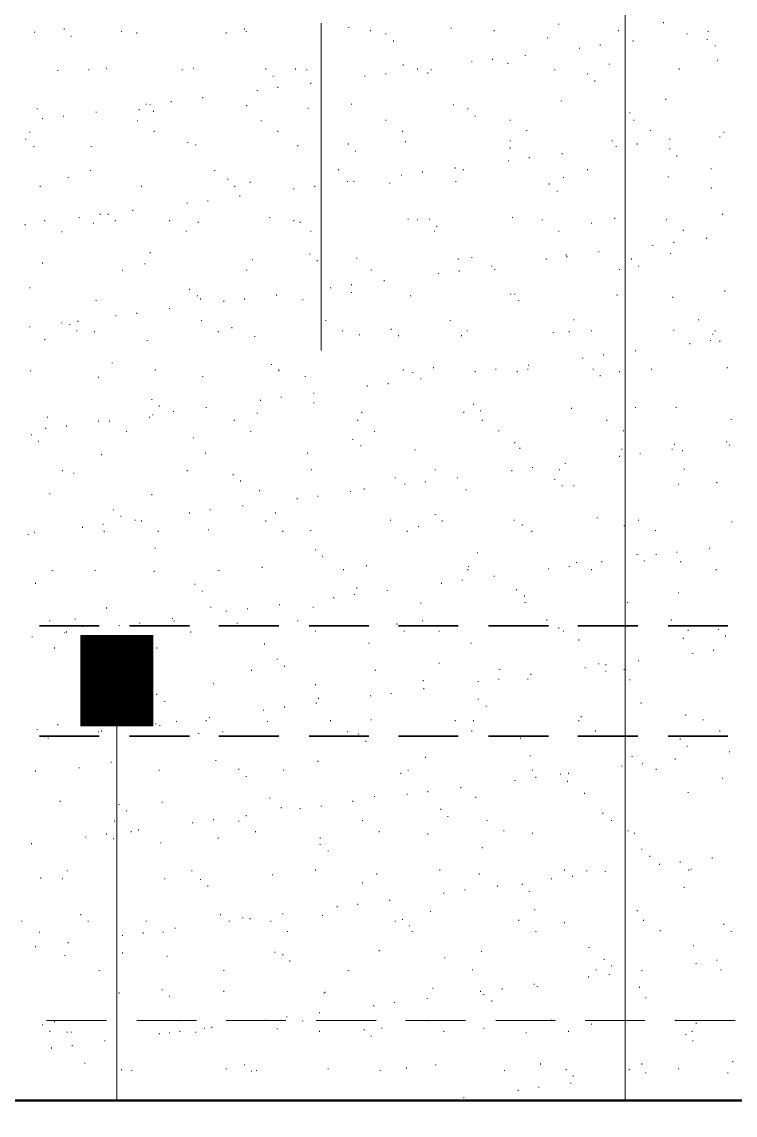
# Model space of a CAD drawing. Header units: inches. Extents: x 5 to 516, y -193 to 129.
# Drawn here: x 40.609 to 43.589, y -88.011 to -83.448 of the extents above; entities that cross this region are included whole.
import ezdxf

# ---------------------------------------------------------------- set-up
doc = ezdxf.new("R2010")
doc.units = ezdxf.units.IN
doc.header["$MEASUREMENT"] = 0
doc.layers.add('PDF4_Geometry', color=7, linetype='Continuous')

msp = doc.modelspace()

# ---------------------------------------------------------------- linework, layer by layer
at = {"layer": 'PDF4_Geometry', "lineweight": 15}
for points in [[(43.1287518, -87.9496505), (43.1287518, -79.9696499)], [(41.8587525, -84.8196487), (41.8587525, -83.452982)], [(42.8520913, -83.4596491), (42.8520913, -83.4563156)], [(43.288758, -83.4529825), (43.288758, -83.449649)], [(40.6620908, -83.4929823), (40.6620908, -83.4896491)], [(40.7854242, -83.4796491), (40.7854242, -83.4763157)], [(40.8154242, -83.5096489), (40.8154242, -83.5063158)], [(41.0254242, -83.4896491), (41.0254242, -83.4863157)], [(41.0887575, -83.4963158), (41.0887575, -83.4929823)], [(41.4620909, -83.4963158), (41.4620909, -83.4929823)], [(41.5387578, -83.4796491), (41.5387578, -83.4763157)], [(41.5454242, -83.4896491), (41.5454242, -83.4863157)], [(41.9754246, -83.4729823), (41.9754246, -83.4696491)], [(42.0654243, -83.4863157), (42.0654243, -83.4829823)], [(42.1287576, -83.4996489), (42.1287576, -83.4963158)], [(42.4020909, -83.4763157), (42.4020909, -83.4729823)], [(42.5820912, -83.4863157), (42.5820912, -83.4829823)], [(43.1020913, -83.4863157), (43.1020913, -83.4829823)], [(43.3887582, -83.4996489), (43.3887582, -83.4963158)], [(43.4754247, -83.4896491), (43.4754247, -83.4863157)], [(42.1620913, -83.529649), (42.1620913, -83.5263158)], [(42.8054248, -83.5163158), (42.8054248, -83.5129824)], [(43.0254243, -83.5463156), (43.0254243, -83.5429824)], [(43.1620914, -83.529649), (43.1620914, -83.5263158)], [(43.4720915, -83.5229824), (43.4720915, -83.519649)], [(43.5054243, -83.549649), (43.5054243, -83.5463156)], [(42.712091, -83.5896491), (42.712091, -83.5863157)], [(42.9387578, -83.559649), (42.9387578, -83.5563156)], [(40.9620909, -83.6429824), (40.9620909, -83.6396492)], [(41.3254239, -83.6429824), (41.3254239, -83.6396492)], [(41.6287576, -83.6463156), (41.6287576, -83.6429824)], [(41.752091, -83.6463156), (41.752091, -83.6429824)], [(42.2020914, -83.6296492), (42.2020914, -83.6263155)], [(42.2620906, -83.6463156), (42.2620906, -83.6429824)], [(42.4887574, -83.6163155), (42.4887574, -83.6129823)], [(42.575424, -83.6063157), (42.575424, -83.6029823)], [(42.6387581, -83.6229823), (42.6387581, -83.6196492)], [(43.0620912, -83.6263155), (43.0620912, -83.6229823)], [(43.3554245, -83.6463156), (43.3554245, -83.6429824)], [(43.5154248, -83.6096492), (43.5154248, -83.6063157)], [(40.7587577, -83.6529824), (40.7587577, -83.6496492)], [(40.8887576, -83.6496492), (40.8887576, -83.6463156)], [(41.2787574, -83.6496492), (41.2787574, -83.6463156)], [(41.6587572, -83.6763156), (41.6587572, -83.6729824)], [(41.7987575, -83.6496492), (41.7987575, -83.6463156)], [(42.0420911, -83.6763156), (42.0420911, -83.6729824)], [(42.1287576, -83.6663156), (42.1287576, -83.6629824)], [(42.3054247, -83.6629824), (42.3054247, -83.6596492)], [(42.3187576, -83.6496492), (42.3187576, -83.6463156)], [(42.8354244, -83.6496492), (42.8354244, -83.6463156)], [(42.9720915, -83.6663156), (42.9720915, -83.6629824)], [(41.5920907, -83.7363157), (41.5920907, -83.7329825)], [(41.6787572, -83.7229825), (41.6787572, -83.7196489)], [(41.8154243, -83.7063157), (41.8154243, -83.7029825)], [(43.0020911, -83.6963157), (43.0020911, -83.6929825)], [(41.2320909, -83.7829822), (41.2320909, -83.779649)], [(41.3654239, -83.7663158), (41.3654239, -83.7629826)], [(42.8620908, -83.779649), (42.8620908, -83.7763158)], [(43.2987576, -83.7729822), (43.2987576, -83.769649)], [(40.6720908, -83.8129823), (40.6720908, -83.8096491)], [(40.9187576, -83.8263159), (40.9187576, -83.8229823)], [(41.0987579, -83.8163159), (41.0987579, -83.8129823)], [(41.1287575, -83.7929822), (41.1287575, -83.789649)], [(41.1454244, -83.7963158), (41.1454244, -83.7929822)], [(41.1587572, -83.8229823), (41.1587572, -83.8196491)], [(41.5487575, -83.7996491), (41.5487575, -83.7963158)], [(41.8054247, -83.8096491), (41.8054247, -83.8063158)], [(41.9854242, -83.7929822), (41.9854242, -83.789649)], [(42.4120913, -83.7963158), (42.4120913, -83.7929822)], [(42.4720914, -83.8129823), (42.4720914, -83.8096491)], [(43.1487577, -83.8296491), (43.1487577, -83.8263159)], [(40.695424, -83.8529823), (40.695424, -83.8496491)], [(40.782091, -83.8429823), (40.782091, -83.8396491)], [(41.0920911, -83.8629823), (41.0920911, -83.8596492)], [(41.6087576, -83.8629823), (41.6087576, -83.8596492)], [(42.1287576, -83.8596492), (42.1287576, -83.8563155)], [(42.5020911, -83.8429823), (42.5020911, -83.8396491)], [(42.6487577, -83.8596492), (42.6487577, -83.8563155)], [(43.1654246, -83.8596492), (43.1654246, -83.8563155)], [(40.6420907, -83.9096492), (40.6420907, -83.9063156)], [(41.1620912, -83.9063156), (41.1620912, -83.9029824)], [(41.6787572, -83.9063156), (41.6787572, -83.9029824)], [(42.1987573, -83.9063156), (42.1987573, -83.9029824)], [(42.7187574, -83.9029824), (42.7187574, -83.8996492)], [(43.2354243, -83.9029824), (43.2354243, -83.8996492)], [(43.5420912, -83.9096492), (43.5420912, -83.9063156)], [(40.6254243, -83.9396488), (40.6254243, -83.9363157)], [(41.3020907, -83.9529825), (41.3020907, -83.9496489)], [(41.3354243, -83.9629825), (41.3354243, -83.9596489)], [(41.7620906, -83.9663157), (41.7620906, -83.9629825)], [(41.9720914, -83.9596489), (41.9720914, -83.9563157)], [(42.212091, -83.9496489), (42.212091, -83.9463157)], [(42.6487577, -83.9463157), (42.6487577, -83.9429825)], [(43.075424, -83.9463157), (43.075424, -83.9429825)], [(43.1787574, -83.9596489), (43.1787574, -83.9563157)], [(43.3154244, -83.9396488), (43.3154244, -83.9363157)], [(43.5254244, -83.9296493), (43.5254244, -83.9263156)], [(40.6587575, -83.9696489), (40.6587575, -83.9663157)], [(40.8987576, -83.9696489), (40.8987576, -83.9663157)], [(42.002091, -83.989649), (42.002091, -83.9863157)], [(42.6487577, -83.9763157), (42.6487577, -83.9729825)], [(42.8654241, -83.999649), (42.8654241, -83.9963158)], [(43.0920909, -83.9696489), (43.0920909, -83.9663157)], [(43.3154244, -83.979649), (43.3154244, -83.9763157)], [(43.345424, -84.009649), (43.345424, -84.0063158)], [(42.4187577, -84.0596491), (42.4187577, -84.0563159)], [(42.6420913, -84.029649), (42.6420913, -84.0263159)], [(42.7287578, -84.0163158), (42.7287578, -84.0129826)], [(40.802091, -84.0996491), (40.802091, -84.096316)], [(40.8954243, -84.0696491), (40.8954243, -84.0663159)], [(41.4154244, -84.0696491), (41.4154244, -84.0663159)], [(41.9320913, -84.0663159), (41.9320913, -84.0629823)], [(42.1954241, -84.0896491), (42.1954241, -84.0863159)], [(42.2820907, -84.0763159), (42.2820907, -84.0729823)], [(42.4520914, -84.0663159), (42.4520914, -84.0629823)], [(42.8720913, -84.0996491), (42.8720913, -84.096316)], [(42.9720915, -84.0663159), (42.9720915, -84.0629823)], [(43.308758, -84.096316), (43.308758, -84.0929823)], [(43.4887575, -84.0629823), (43.4887575, -84.0596491)], [(40.6854244, -84.1363156), (40.6854244, -84.1329824)], [(41.1087575, -84.1363156), (41.1087575, -84.1329824)], [(41.4687573, -84.1063155), (41.4687573, -84.1029824)], [(41.4987578, -84.1363156), (41.4987578, -84.1329824)], [(41.5620911, -84.1196492), (41.5620911, -84.1163156)], [(41.7454246, -84.1463156), (41.7454246, -84.1429824)], [(41.8320911, -84.1363156), (41.8320911, -84.1329824)], [(41.9687574, -84.1163156), (41.9687574, -84.1129824)], [(41.9954246, -84.1163156), (41.9954246, -84.1129824)], [(42.1454244, -84.1229824), (42.1454244, -84.1196492)], [(42.4220909, -84.1163156), (42.4220909, -84.1129824)], [(42.8120912, -84.1263156), (42.8120912, -84.1229824)], [(43.4887575, -84.1429824), (43.4887575, -84.1396492)], [(41.385424, -84.1963157), (41.385424, -84.1929825)], [(41.5187578, -84.1763156), (41.5187578, -84.1729825)], [(42.845424, -84.1563156), (42.845424, -84.1529824)], [(41.0720911, -84.2363158), (41.0720911, -84.2329826)], [(41.2987574, -84.2063157), (41.2987574, -84.2029825)], [(40.7054241, -84.279649), (40.7054241, -84.2763159)], [(40.8487575, -84.2663158), (40.8487575, -84.2629826)], [(40.9354245, -84.2529826), (40.9354245, -84.249649)], [(40.9687577, -84.2529826), (40.9687577, -84.249649)], [(40.9987577, -84.279649), (40.9987577, -84.2763159)], [(41.2254245, -84.279649), (41.2254245, -84.2763159)], [(41.3454239, -84.2863159), (41.3454239, -84.2829823)], [(41.6454244, -84.2663158), (41.6454244, -84.2629826)], [(41.7454246, -84.279649), (41.7454246, -84.2763159)], [(41.772091, -84.2863159), (41.772091, -84.2829823)], [(42.2220914, -84.2729822), (42.2220914, -84.269649)], [(42.2620906, -84.2763159), (42.2620906, -84.2729822)], [(42.3120911, -84.2729822), (42.3120911, -84.269649)], [(42.6587573, -84.2663158), (42.6587573, -84.2629826)], [(42.7820907, -84.2763159), (42.7820907, -84.2729822)], [(43.0854245, -84.269649), (43.0854245, -84.2663158)], [(43.3020908, -84.2763159), (43.3020908, -84.2729822)], [(43.5354248, -84.2529826), (43.5354248, -84.249649)], [(40.6220907, -84.2963159), (40.6220907, -84.2929823)], [(40.7754242, -84.3263159), (40.7754242, -84.3229823)], [(40.9087576, -84.289649), (40.9087576, -84.2863159)], [(41.2954242, -84.3229823), (41.2954242, -84.3196491)], [(41.8154243, -84.3229823), (41.8154243, -84.3196491)], [(42.3320912, -84.3229823), (42.3320912, -84.3196491)], [(42.3420908, -84.3029823), (42.3420908, -84.2996491)], [(42.8520913, -84.3229823), (42.8520913, -84.3196491)], [(42.9887575, -84.289649), (42.9887575, -84.2863159)], [(43.3720913, -84.3196491), (43.3720913, -84.3163159)], [(43.3320913, -84.3696492), (43.3320913, -84.3663156)], [(43.4687575, -84.3529824), (43.4687575, -84.3496492)], [(41.1454244, -84.4129825), (41.1454244, -84.4096493)], [(41.8120911, -84.4196493), (41.8120911, -84.4163157)], [(42.8820909, -84.4229825), (42.8820909, -84.4196493)], [(43.018758, -84.4096493), (43.018758, -84.4063157)], [(43.2454247, -84.3829824), (43.2454247, -84.3796492)], [(43.3187577, -84.4163157), (43.3187577, -84.4129825)], [(40.695424, -84.4563157), (40.695424, -84.4529826)], [(41.1220911, -84.4596489), (41.1220911, -84.4563157)], [(41.5720907, -84.4429826), (41.5720907, -84.4396489)], [(41.8420908, -84.4463157), (41.8420908, -84.4429826)], [(42.0087574, -84.4363157), (42.0087574, -84.4329825)], [(42.4320914, -84.4396489), (42.4320914, -84.4363157)], [(42.4887574, -84.4329825), (42.4887574, -84.4296493)], [(42.5720908, -84.4696489), (42.5720908, -84.4663158)], [(42.7987576, -84.4396489), (42.7987576, -84.4363157)], [(42.8854241, -84.4296493), (42.8854241, -84.4263157)], [(43.1554241, -84.4396489), (43.1554241, -84.4363157)], [(43.1854246, -84.4696489), (43.1854246, -84.4663158)], [(41.0287574, -84.4863158), (41.0287574, -84.4829826)], [(41.5487575, -84.4863158), (41.5487575, -84.4829826)], [(42.0687576, -84.4863158), (42.0687576, -84.4829826)], [(42.348758, -84.499649), (42.348758, -84.4963158)], [(42.4354246, -84.489649), (42.4354246, -84.4863158)], [(42.5854244, -84.4829826), (42.5854244, -84.479649)], [(43.1054245, -84.4829826), (43.1054245, -84.479649)], [(40.6420907, -84.5596491), (40.6420907, -84.5563159)], [(41.8987576, -84.5596491), (41.8987576, -84.5563159)], [(41.9854242, -84.5463159), (41.9854242, -84.5429823)], [(42.1220912, -84.5296491), (42.1220912, -84.5263159)], [(41.3087579, -84.5663159), (41.3087579, -84.5629823)], [(41.3420907, -84.5929823), (41.3420907, -84.5896492)], [(41.3554243, -84.6063156), (41.3554243, -84.6029824)], [(41.5387578, -84.6063156), (41.5387578, -84.6029824)], [(41.6720909, -84.5896492), (41.6720909, -84.586316)], [(41.9854242, -84.5796492), (41.9854242, -84.5763159)], [(42.232091, -84.5929823), (42.232091, -84.5896492)], [(42.6520909, -84.586316), (42.6520909, -84.5829823)], [(42.6687578, -84.586316), (42.6687578, -84.5829823)], [(43.095424, -84.5896492), (43.095424, -84.586316)], [(43.328758, -84.5996492), (43.328758, -84.596316)], [(43.5454244, -84.5729823), (43.5454244, -84.5696491)], [(40.9187576, -84.6129824), (40.9187576, -84.6096492)], [(41.2254245, -84.6463157), (41.2254245, -84.6429825)], [(41.4520913, -84.6163156), (41.4520913, -84.6129824)], [(41.7820906, -84.6096492), (41.7820906, -84.6063156)], [(42.6854246, -84.6129824), (42.6854246, -84.6096492)], [(41.002091, -84.6763157), (41.002091, -84.6729825)], [(41.0887575, -84.6663157), (41.0887575, -84.6629825)], [(41.3587575, -84.6963157), (41.3587575, -84.6929826)], [(41.8787576, -84.6963157), (41.8787576, -84.6929826)], [(42.3987577, -84.6963157), (42.3987577, -84.6929826)], [(42.9154246, -84.6929826), (42.9154246, -84.6896489)], [(43.4354247, -84.6929826), (43.4354247, -84.6896489)], [(40.6420907, -84.7229826), (40.6420907, -84.719649)], [(40.7754242, -84.7063157), (40.7754242, -84.7029826)], [(40.8087574, -84.7129826), (40.8087574, -84.709649)], [(40.8387575, -84.739649), (40.8387575, -84.7363158)], [(40.8420911, -84.699649), (40.8420911, -84.6963157)], [(40.9120908, -84.7429826), (40.9120908, -84.739649)], [(41.4287572, -84.7429826), (41.4287572, -84.739649)], [(41.4854242, -84.7263158), (41.4854242, -84.7229826)], [(41.9487573, -84.739649), (41.9487573, -84.7363158)], [(42.1520909, -84.7329826), (42.1520909, -84.729649)], [(42.4687574, -84.739649), (42.4687574, -84.7363158)], [(42.8954245, -84.7429826), (42.8954245, -84.739649)], [(42.9887575, -84.739649), (42.9887575, -84.7363158)], [(43.3320913, -84.7363158), (43.3320913, -84.7329826)], [(43.5054243, -84.739649), (43.5054243, -84.7363158)], [(40.7054241, -84.7763159), (40.7054241, -84.7729822)], [(41.1320908, -84.7796491), (41.1320908, -84.7763159)], [(41.5820911, -84.7629827), (41.5820911, -84.759649)], [(42.0187579, -84.7563159), (42.0187579, -84.7529826)], [(42.1820913, -84.759649), (42.1820913, -84.7563159)], [(42.4454241, -84.759649), (42.4454241, -84.7563159)], [(42.828758, -84.7463159), (42.828758, -84.7429826)], [(43.4854243, -84.7796491), (43.4854243, -84.7763159)], [(43.4954247, -84.7529826), (43.4954247, -84.749649)], [(43.5254244, -84.7829823), (43.5254244, -84.7796491)], [(43.172091, -84.8229824), (43.172091, -84.8196491)], [(43.3987578, -84.7929823), (43.3987578, -84.7896491)], [(40.9854241, -84.8729824), (40.9854241, -84.8696493)], [(41.6520909, -84.8796493), (41.6520909, -84.8763156)], [(42.9520915, -84.8529824), (42.9520915, -84.8496492)], [(43.038758, -84.8396492), (43.038758, -84.836316)], [(40.6454243, -84.9063157), (40.6454243, -84.9029825)], [(41.1654244, -84.9029825), (41.1654244, -84.8996493)], [(41.6820913, -84.9063157), (41.6820913, -84.9029825), (41.6820913, -84.8996493)], [(42.2020914, -84.9029825), (42.2020914, -84.8996493)], [(42.2420906, -84.9129825), (42.2420906, -84.9096493)], [(42.328758, -84.8929825), (42.328758, -84.8896493)], [(42.5020911, -84.9096493), (42.5020911, -84.9063157)], [(42.5887576, -84.8996493), (42.5887576, -84.8963157)], [(42.6787573, -84.9096493), (42.6787573, -84.9063157)], [(42.7220914, -84.8996493), (42.7220914, -84.8963157)], [(42.7254247, -84.8829825), (42.7254247, -84.8796493)], [(42.9954247, -84.8996493), (42.9954247, -84.8963157)], [(43.0254243, -84.9263157), (43.0254243, -84.9229825)], [(43.1054245, -84.9096493), (43.1054245, -84.9063157)], [(43.2387575, -84.8996493), (43.2387575, -84.8963157)], [(43.5554248, -84.8929825), (43.5554248, -84.8896493)], [(40.9287576, -84.9329825), (40.9287576, -84.9296494)], [(41.3654239, -84.9296494), (41.3654239, -84.9263157)], [(41.7920911, -84.9296494), (41.7920911, -84.9263157)], [(42.0520907, -84.969649), (42.0520907, -84.9663158)], [(42.1387581, -84.959649), (42.1387581, -84.9563158)], [(42.2754243, -84.9396489), (42.2754243, -84.9363158)], [(41.6920909, -85.0163159), (41.6920909, -85.0129827)], [(41.8287579, -84.999649), (41.8287579, -84.9963159)], [(41.1520908, -85.0263159), (41.1520908, -85.0229823)], [(41.1820913, -85.0529823), (41.1820913, -85.0496492)], [(41.3787576, -85.0596492), (41.3787576, -85.0563159)], [(41.6054243, -85.0296491), (41.6054243, -85.0263159)], [(41.8287579, -85.0396491), (41.8287579, -85.0363159)], [(42.4954246, -85.0463159), (42.4954246, -85.0429823)], [(42.9054241, -85.0629824), (42.9054241, -85.0596492)], [(43.172091, -85.0596492), (43.172091, -85.0563159)], [(43.3420909, -85.0596492), (43.3420909, -85.0563159)], [(40.7154241, -85.0996492), (40.7154241, -85.096316)], [(41.1420912, -85.0996492), (41.1420912, -85.096316)], [(41.155424, -85.0896492), (41.155424, -85.086316)], [(41.2420905, -85.076316), (41.2420905, -85.0729824)], [(41.5920907, -85.0829824), (41.5920907, -85.0796492)], [(42.0287574, -85.0796492), (42.0287574, -85.076316)], [(42.4554246, -85.0796492), (42.4554246, -85.076316)], [(42.5254243, -85.0729824), (42.5254243, -85.0696492)], [(40.7087577, -85.1463157), (40.7087577, -85.1429825)], [(40.7954242, -85.1363157), (40.7954242, -85.1329825)], [(40.9287576, -85.1163157), (40.9287576, -85.1129824)], [(40.9754241, -85.1163157), (40.9754241, -85.1129824)], [(41.4954246, -85.1129824), (41.4954246, -85.1096493)], [(42.0120906, -85.1129824), (42.0120906, -85.1096493)], [(42.5320907, -85.1129824), (42.5320907, -85.1096493)], [(43.0520908, -85.1129824), (43.0520908, -85.1096493)], [(43.5720908, -85.1096493), (43.5720908, -85.1063156)], [(40.6487575, -85.1729826), (40.6487575, -85.1696493)], [(40.6787576, -85.199649), (40.6787576, -85.1963158)], [(41.0454242, -85.1596493), (41.0454242, -85.1563157)], [(41.3254239, -85.1863158), (41.3254239, -85.1829826)], [(41.5654243, -85.1596493), (41.5654243, -85.1563157)], [(41.9920906, -85.1929826), (41.9920906, -85.1896489)], [(42.0820912, -85.1596493), (42.0820912, -85.1563157)], [(42.6020913, -85.1563157), (42.6020913, -85.1529825)], [(43.1220913, -85.1563157), (43.1220913, -85.1529825)], [(42.0254243, -85.219649), (42.0254243, -85.2163158)], [(42.2520911, -85.2363158), (42.2520911, -85.2329827)], [(42.6687578, -85.2063158), (42.6687578, -85.2029826)], [(42.6887578, -85.2296491), (42.6887578, -85.2263158)], [(43.1154241, -85.2329827), (43.1154241, -85.2296491)], [(43.325424, -85.2329827), (43.325424, -85.2296491)], [(43.3354245, -85.2129826), (43.3354245, -85.209649)], [(43.3687582, -85.2396491), (43.3687582, -85.2363158)], [(43.5520908, -85.2029826), (43.5520908, -85.199649)], [(43.5654244, -85.2163158), (43.5654244, -85.2129826)], [(40.9420908, -85.2563159), (40.9420908, -85.2529827)], [(41.3754244, -85.2496491), (41.3754244, -85.2463159)], [(41.8020907, -85.2496491), (41.8020907, -85.2463159)], [(43.1054245, -85.2629827), (43.1054245, -85.2596491)], [(43.192091, -85.2529827), (43.192091, -85.2496491)], [(40.7787573, -85.3229824), (40.7787573, -85.3196492)], [(40.8254242, -85.3329824), (40.8254242, -85.3296492)], [(41.2987574, -85.3229824), (41.2987574, -85.3196492)], [(41.8187575, -85.3196492), (41.8187575, -85.316316)], [(42.3354244, -85.3196492), (42.3354244, -85.316316)], [(42.6554241, -85.3229824), (42.6554241, -85.3196492)], [(42.7420907, -85.3096492), (42.7420907, -85.306316)], [(42.8554244, -85.3196492), (42.8554244, -85.316316)], [(42.8787577, -85.2929823), (42.8787577, -85.2896491)], [(43.3754245, -85.316316), (43.3754245, -85.3129824)], [(41.4920906, -85.3396492), (41.4920906, -85.336316)], [(41.522091, -85.3663157), (41.522091, -85.3629825)], [(42.1687577, -85.3529825), (42.1687577, -85.3496492)], [(42.2087578, -85.3796493), (42.2087578, -85.3763157)], [(42.2954243, -85.3696493), (42.2954243, -85.3663157)], [(42.4287573, -85.3529825), (42.4287573, -85.3496492)], [(42.8354244, -85.3596493), (42.8354244, -85.3563156)], [(43.3520913, -85.3796493), (43.3520913, -85.3763157)], [(43.5120907, -85.3729825), (43.5120907, -85.3696493)], [(40.7254241, -85.4196494), (40.7254241, -85.4163157)], [(41.1520908, -85.4229826), (41.1520908, -85.4196494)], [(41.6020912, -85.4063157), (41.6020912, -85.4029825)], [(41.982091, -85.4096493), (41.982091, -85.4063157)], [(42.0387579, -85.3996493), (42.0387579, -85.3963157)], [(42.4654242, -85.4029825), (42.4654242, -85.3996493)], [(42.8654241, -85.3863157), (42.8654241, -85.3829825)], [(42.9154246, -85.3863157), (42.9154246, -85.3829825)], [(41.5320906, -85.469649), (41.5320906, -85.4663159)], [(41.7587574, -85.439649), (41.7587574, -85.4363158)], [(41.8454239, -85.4296494), (41.8454239, -85.4263157)], [(40.9920909, -85.4863159), (40.9920909, -85.4829827)], [(41.022091, -85.5129827), (41.022091, -85.5096491)], [(41.3087579, -85.4996491), (41.3087579, -85.4963159)], [(41.3954244, -85.4863159), (41.3954244, -85.4829827)], [(41.6687577, -85.4996491), (41.6687577, -85.4963159)], [(42.3354244, -85.5063159), (42.3354244, -85.5029827)], [(43.0120907, -85.5196491), (43.0120907, -85.5163159)], [(40.8620907, -85.5596492), (40.8620907, -85.556316)], [(40.9487577, -85.546316), (40.9487577, -85.5429824)], [(41.0820911, -85.5296491), (41.0820911, -85.526316)], [(41.1087575, -85.5329824), (41.1087575, -85.5296491)], [(41.6287576, -85.5329824), (41.6287576, -85.5296491)], [(42.1487577, -85.5296491), (42.1487577, -85.526316)], [(42.2654247, -85.556316), (42.2654247, -85.5529824)], [(42.365424, -85.5329824), (42.365424, -85.5296491)], [(42.6654245, -85.5296491), (42.6654245, -85.526316)], [(42.6987574, -85.5496492), (42.6987574, -85.546316)], [(43.1254245, -85.5529824), (43.1254245, -85.5496492)], [(43.1854246, -85.5296491), (43.1854246, -85.526316)], [(43.5754241, -85.536316), (43.5754241, -85.5329824)], [(40.6354243, -85.5896493), (40.6354243, -85.586316)], [(40.6620908, -85.5796493), (40.6620908, -85.576316)], [(40.9520909, -85.576316), (40.9520909, -85.5729824)], [(41.1787572, -85.576316), (41.1787572, -85.5729824)], [(41.388758, -85.5696492), (41.388758, -85.566316)], [(41.6987573, -85.576316), (41.6987573, -85.5729824)], [(41.8154243, -85.5729824), (41.8154243, -85.5696492)], [(42.2187574, -85.576316), (42.2187574, -85.5729824)], [(42.7387574, -85.576316), (42.7387574, -85.5729824)], [(43.2554243, -85.5729824), (43.2554243, -85.5696492)], [(41.1654244, -85.6463158), (41.1654244, -85.6429825)], [(41.8354244, -85.6529825), (41.8354244, -85.6496494)], [(43.4820911, -85.6463158), (43.4820911, -85.6429825)], [(41.865424, -85.6796494), (41.865424, -85.6763158)], [(42.5120906, -85.6663158), (42.5120906, -85.6629826)], [(43.1787574, -85.6729826), (43.1787574, -85.6696494)], [(43.2087579, -85.699649), (43.2087579, -85.6963158)], [(43.2587575, -85.6729826), (43.2587575, -85.6696494)], [(43.345424, -85.6629826), (43.345424, -85.6596494)], [(40.7354241, -85.7396491), (40.7354241, -85.7363159)], [(40.9154244, -85.7396491), (40.9154244, -85.7363159)], [(41.1620912, -85.7429827), (41.1620912, -85.7396491)], [(41.4320913, -85.7396491), (41.4320913, -85.7363159)], [(41.6120907, -85.7263159), (41.6120907, -85.7229827)], [(41.9520914, -85.7363159), (41.9520914, -85.7329827)], [(42.0487575, -85.719649), (42.0487575, -85.7163159)], [(42.4720914, -85.7363159), (42.4720914, -85.7329827)], [(42.4754246, -85.7229827), (42.4754246, -85.719649)], [(42.808758, -85.7329827), (42.808758, -85.7296491)], [(42.8954245, -85.7229827), (42.8954245, -85.719649)], [(42.9254242, -85.7063158), (42.9254242, -85.7029827)], [(42.9887575, -85.7363159), (42.9887575, -85.7329827)], [(43.0320907, -85.7029827), (43.0320907, -85.699649)], [(43.3620909, -85.7029827), (43.3620909, -85.699649)], [(43.5087576, -85.7363159), (43.5087576, -85.7329827)], [(40.6654244, -85.7929824), (40.6654244, -85.7896492)], [(42.3620908, -85.7929824), (42.3620908, -85.7896492)], [(42.4487574, -85.7796492), (42.4487574, -85.776316)], [(42.5820912, -85.7629828), (42.5820912, -85.7596491)], [(41.3320911, -85.796316), (41.3320911, -85.7929824)], [(41.3620907, -85.826316), (41.3620907, -85.8229824)], [(41.9987578, -85.8396493), (41.9987578, -85.8363161)], [(42.0087574, -85.8129824), (42.0087574, -85.8096492)], [(42.1354241, -85.8229824), (42.1354241, -85.8196492)], [(42.6754242, -85.8196492), (42.6754242, -85.816316)], [(43.3520913, -85.8329824), (43.3520913, -85.8296493)], [(41.6854245, -85.8829826), (41.6854245, -85.8796493)], [(41.9120913, -85.8529825), (41.9120913, -85.8496493)], [(42.2754243, -85.8763157), (42.2754243, -85.8729825)], [(42.7087578, -85.8463161), (42.7087578, -85.8429824)], [(42.712091, -85.8729825), (42.712091, -85.8696493)], [(43.1387581, -85.8729825), (43.1387581, -85.8696493)], [(40.9620909, -85.8963158), (40.9620909, -85.8929826)], [(41.3987576, -85.8929826), (41.3987576, -85.8896493)], [(41.4620909, -85.9096494), (41.4620909, -85.9063158)], [(41.5520907, -85.8996494), (41.5520907, -85.8963158)], [(41.8254239, -85.8929826), (41.8254239, -85.8896493)], [(40.7254241, -85.9496491), (40.7254241, -85.9463158)], [(40.8320911, -85.9429827), (40.8320911, -85.939649)], [(40.8620907, -85.9729827), (40.8620907, -85.9696491)], [(41.0154241, -85.9696491), (41.0154241, -85.9663159)], [(41.1020911, -85.9596491), (41.1020911, -85.9563158)], [(41.2387573, -85.939649), (41.2387573, -85.9363158)], [(41.2454245, -85.9496491), (41.2454245, -85.9463158)], [(41.5087574, -85.9596491), (41.5087574, -85.9563158)], [(41.7620906, -85.9496491), (41.7620906, -85.9463158)], [(42.1754241, -85.9629827), (42.1754241, -85.9596491)], [(42.2820907, -85.9496491), (42.2820907, -85.9463158)], [(42.8020908, -85.9463158), (42.8020908, -85.9429827)], [(43.3220908, -85.9463158), (43.3220908, -85.9429827)], [(40.6520908, -86.016316), (40.6520908, -86.0129828)], [(40.7887574, -85.9996491), (40.7887574, -85.996316)], [(40.7954242, -85.996316), (40.7954242, -85.9929827)], [(41.3154243, -85.996316), (41.3154243, -85.9929827)], [(41.8354244, -85.9929827), (41.8354244, -85.9896491)], [(42.2054246, -85.9929827), (42.2054246, -85.9896491)], [(42.3520912, -85.9929827), (42.3520912, -85.9896491)], [(42.8520913, -85.9796491), (42.8520913, -85.9763159)], [(42.8720913, -85.9929827), (42.8720913, -85.9896491)], [(43.3920914, -85.9896491), (43.3920914, -85.9863159)], [(43.518758, -85.9863159), (43.518758, -85.9829827)], [(43.5487576, -86.0129828), (43.5487576, -86.0096491)], [(40.7454241, -86.0629825), (40.7454241, -86.0596492)], [(41.1720908, -86.0629825), (41.1720908, -86.0596492)], [(41.6220912, -86.046316), (41.6220912, -86.0429824)], [(42.0587579, -86.0429824), (42.0587579, -86.0396492)], [(42.4854243, -86.0429824), (42.4854243, -86.0396492)], [(42.9354246, -86.0296492), (42.9354246, -86.026316)], [(43.3720913, -86.0229823), (43.3720913, -86.0196492)], [(40.9654215, -86.3029829), (40.9654215, -86.0963162), (41.0487549, -86.0963162), (41.0487549, -86.3029829)], [(41.6754241, -86.1096494), (41.6754241, -86.1063157)], [(43.4120914, -86.0863161), (43.4120914, -86.0829825)], [(43.4987579, -86.0729825), (43.4987579, -86.0696492)], [(41.5687575, -86.1563158), (41.5687575, -86.1529826)], [(41.7054245, -86.1396494), (41.7054245, -86.1363157)], [(42.0854244, -86.1563158), (42.0854244, -86.1529826)], [(42.3520912, -86.1263157), (42.3520912, -86.1229825)], [(42.6054244, -86.1529826), (42.6054244, -86.1496494)], [(42.962091, -86.1463158), (42.962091, -86.1429826)], [(43.018758, -86.1296494), (43.018758, -86.1263157)], [(43.0487576, -86.1329826), (43.0487576, -86.1296494)], [(43.1254245, -86.1529826), (43.1254245, -86.1496494)], [(43.1854246, -86.1163157), (43.1854246, -86.1129825)], [(41.0054199, -86.1996503), (41.0054199, -87.9496505)], [(42.2854247, -86.1996491), (42.2854247, -86.1963159)], [(42.5154247, -86.2029827), (42.5154247, -86.1996491)], [(42.6020913, -86.1929827), (42.6020913, -86.189649)], [(42.7220914, -86.1929827), (42.7220914, -86.189649)], [(42.7354243, -86.1729826), (42.7354243, -86.1696494)], [(43.0487576, -86.1596494), (43.0487576, -86.1563158)], [(43.1487577, -86.1963159), (43.1487577, -86.1929827)], [(41.4087572, -86.2129827), (41.4087572, -86.2096491)], [(41.8354244, -86.2163159), (41.8354244, -86.2129827)], [(42.2887579, -86.2329827), (42.2887579, -86.2296491)], [(41.1720908, -86.256316), (41.1720908, -86.2529828)], [(41.2054245, -86.286316), (41.2054245, -86.2829824)], [(41.8387575, -86.2929824), (41.8387575, -86.2896492)], [(41.848758, -86.2729824), (41.848758, -86.2696492)], [(42.0654243, -86.2629828), (42.0654243, -86.2596491)], [(42.1520909, -86.2529828), (42.1520909, -86.2496491)], [(42.5154247, -86.276316), (42.5154247, -86.2729824)], [(43.1954242, -86.2929824), (43.1954242, -86.2896492)], [(41.618758, -86.3229825), (41.618758, -86.3196493)], [(41.7054245, -86.3096493), (41.7054245, -86.306316)], [(42.5487575, -86.306316), (42.5487575, -86.3029824)], [(40.7587577, -86.3829826), (40.7587577, -86.3796494)], [(41.1687576, -86.3796494), (41.1687576, -86.3763158)], [(41.1854245, -86.3863158), (41.1854245, -86.3829826)], [(41.2554242, -86.3696494), (41.2554242, -86.3663158)], [(41.3787576, -86.3663158), (41.3787576, -86.3629825)], [(41.3920912, -86.3529825), (41.3920912, -86.3496493)], [(41.635424, -86.3696494), (41.635424, -86.3663158)], [(41.8987576, -86.3663158), (41.8987576, -86.3629825)], [(42.0687576, -86.3629825), (42.0687576, -86.3596494)], [(42.4187577, -86.3663158), (42.4187577, -86.3629825)], [(42.4954246, -86.3663158), (42.4954246, -86.3629825)], [(42.9354246, -86.3663158), (42.9354246, -86.3629825)], [(42.9454242, -86.3496493), (42.9454242, -86.3463161)], [(43.3820909, -86.3429825), (43.3820909, -86.3396493)], [(43.4554247, -86.3629825), (43.4554247, -86.3596494)], [(40.6720908, -86.4029826), (40.6720908, -86.3996494)], [(40.8054242, -86.4296495), (40.8054242, -86.4263158)], [(40.9287576, -86.4129827), (40.9287576, -86.4096494)], [(40.9420908, -86.4096494), (40.9420908, -86.4063158)], [(41.3487579, -86.4196494), (41.3487579, -86.4163158)], [(41.4487573, -86.4129827), (41.4487573, -86.4096494)], [(41.9687574, -86.4129827), (41.9687574, -86.4096494)], [(42.0154247, -86.4229827), (42.0154247, -86.4196494)], [(42.4887574, -86.4096494), (42.4887574, -86.4063158)], [(43.0054243, -86.4096494), (43.0054243, -86.4063158)], [(43.5254244, -86.4096494), (43.5254244, -86.4063158)], [(40.7020908, -86.4329827), (40.7020908, -86.4296495)], [(40.7187577, -86.439649), (40.7187577, -86.4363159)], [(42.0454243, -86.4529827), (42.0454243, -86.4496491)], [(42.692091, -86.439649), (42.692091, -86.4363159)], [(43.3587577, -86.4429827), (43.3587577, -86.439649)], [(43.3887582, -86.4729827), (43.3887582, -86.4696491)], [(42.2954243, -86.5196492), (42.2954243, -86.516316)], [(42.732091, -86.5129828), (42.732091, -86.5096492)], [(43.1587574, -86.516316), (43.1587574, -86.5129828)], [(43.5654244, -86.496316), (43.5654244, -86.4929828)], [(40.8487575, -86.5629825), (40.8487575, -86.5596493)], [(40.9820909, -86.5396492), (40.9820909, -86.5363161)], [(41.4187577, -86.5329824), (41.4187577, -86.5296492)], [(41.5154246, -86.5696493), (41.5154246, -86.5663161)], [(41.8454239, -86.5363161), (41.8454239, -86.5329824)], [(43.1154241, -86.5563161), (43.1154241, -86.5529824)], [(43.2020915, -86.5463161), (43.2020915, -86.5429824)], [(43.2587575, -86.5696493), (43.2587575, -86.5663161)], [(43.3387577, -86.5263161), (43.3387577, -86.5229824)], [(40.6654244, -86.5763161), (40.6654244, -86.5729825)], [(41.1820913, -86.5729825), (41.1820913, -86.5696493)], [(41.5454242, -86.5996493), (41.5454242, -86.5963162)], [(41.7020914, -86.5729825), (41.7020914, -86.5696493)], [(42.1920909, -86.5863161), (42.1920909, -86.5829825)], [(42.2220914, -86.5729825), (42.2220914, -86.5696493)], [(42.7420907, -86.5729825), (42.7420907, -86.5696493)], [(42.7554243, -86.6029826), (42.7554243, -86.5996493)], [(42.8587577, -86.5896493), (42.8587577, -86.5863161)], [(42.8920913, -86.5863161), (42.8920913, -86.5829825)], [(43.5354248, -86.6063157), (43.5354248, -86.6029826)], [(42.442091, -86.6463158), (42.442091, -86.6429826)], [(42.6687578, -86.6163158), (42.6687578, -86.6129826)], [(42.8887581, -86.6196494), (42.8887581, -86.6163158)], [(40.7687578, -86.7029827), (40.7687578, -86.6996491)], [(41.195424, -86.7063159), (41.195424, -86.7029827)], [(41.6454244, -86.6896491), (41.6454244, -86.6863159)], [(41.9920906, -86.7029827), (41.9920906, -86.6996491)], [(42.0820912, -86.6829827), (42.0820912, -86.6796495)], [(42.2187574, -86.6729827), (42.2187574, -86.6696495)], [(42.3054247, -86.6629827), (42.3054247, -86.6596494)], [(42.5054243, -86.6863159), (42.5054243, -86.6829827)], [(42.9587578, -86.6696495), (42.9587578, -86.6663158)], [(43.3920914, -86.6663158), (43.3920914, -86.6629827)], [(41.0154241, -86.716316), (41.0154241, -86.7129827)], [(41.0454242, -86.7429828), (41.0454242, -86.7396492)], [(41.6920909, -86.7296492), (41.6920909, -86.726316)], [(41.772091, -86.7329828), (41.772091, -86.7296492)], [(41.8587576, -86.7229827), (41.8587576, -86.7196491)], [(42.3587576, -86.736316), (42.3587576, -86.7329828)], [(40.9954241, -86.7863161), (40.9954241, -86.7829825)], [(41.3220907, -86.7929825), (41.3220907, -86.7896492)], [(41.4087572, -86.7796492), (41.4087572, -86.7763161)], [(41.5154246, -86.7863161), (41.5154246, -86.7829825)], [(41.5454242, -86.7629828), (41.5454242, -86.7596492)], [(42.0320907, -86.7829825), (42.0320907, -86.7796492)], [(42.3887581, -86.766316), (42.3887581, -86.7629828)], [(42.5520908, -86.7829825), (42.5520908, -86.7796492)], [(43.0354248, -86.7529828), (43.0354248, -86.7496492)], [(43.0720908, -86.7829825), (43.0720908, -86.7796492)], [(40.9620909, -86.8396494), (40.9620909, -86.8363161)], [(41.0654242, -86.8296494), (41.0654242, -86.8263161)], [(41.0954239, -86.8229825), (41.0954239, -86.8196493)], [(41.5854243, -86.8296494), (41.5854243, -86.8263161)], [(42.1020912, -86.8296494), (42.1020912, -86.8263161)], [(42.3054247, -86.8396494), (42.3054247, -86.8363161)], [(42.6220913, -86.8263161), (42.6220913, -86.8229825)], [(42.7420907, -86.8363161), (42.7420907, -86.8329825)], [(43.1420914, -86.8263161), (43.1420914, -86.8229825)], [(43.1687578, -86.8363161), (43.1687578, -86.8329825)], [(40.6487575, -86.8796494), (40.6487575, -86.8763158)], [(40.8754243, -86.8529826), (40.8754243, -86.8496494)], [(40.9920909, -86.8596494), (40.9920909, -86.8563157)], [(41.1887576, -86.8763158), (41.1887576, -86.8729826)], [(41.4287572, -86.8563157), (41.4287572, -86.8529826)], [(41.8554244, -86.8563157), (41.8554244, -86.8529826)], [(41.8554244, -86.8829826), (41.8554244, -86.8796494)], [(41.888758, -86.9096495), (41.888758, -86.9063159)], [(42.5320907, -86.8963159), (42.5320907, -86.8929826)], [(43.1987574, -86.9029826), (43.1987574, -86.8996495)], [(43.2320911, -86.9329827), (43.2320911, -86.9296495)], [(43.2720911, -86.966316), (43.2720911, -86.9629828)], [(43.3587577, -86.9563159), (43.3587577, -86.9529828)], [(43.4920907, -86.9396491), (43.4920907, -86.9363159)], [(40.6887576, -87.0229824), (40.6887576, -87.0196493)], [(40.7987574, -86.9929828), (40.7987574, -86.9896492)], [(41.3187575, -86.9929828), (41.3187575, -86.9896492)], [(41.655424, -87.0096492), (41.655424, -87.006316)], [(41.8354244, -86.9896492), (41.8354244, -86.986316)], [(42.0920908, -87.006316), (42.0920908, -87.0029828)], [(42.3554244, -86.9896492), (42.3554244, -86.986316)], [(42.5187579, -87.006316), (42.5187579, -87.0029828)], [(42.8754245, -86.9896492), (42.8754245, -86.986316)], [(42.9087573, -87.016316), (42.9087573, -87.0129829)], [(42.9687575, -86.9929828), (42.9687575, -86.9896492)], [(43.0454244, -86.996316), (43.0454244, -86.9929828)], [(43.3954245, -86.9896492), (43.3954245, -86.986316)], [(43.4054242, -86.986316), (43.4054242, -86.9829828)], [(40.7787573, -87.0263161), (40.7787573, -87.0229824)], [(41.2054245, -87.0263161), (41.2054245, -87.0229824)], [(41.3554243, -87.0296493), (41.3554243, -87.0263161)], [(41.385424, -87.0563161), (41.385424, -87.0529825)], [(42.0320907, -87.0429825), (42.0320907, -87.0396493)], [(42.595424, -87.0563161), (42.595424, -87.0529825)], [(42.6987574, -87.0496493), (42.6987574, -87.0463161)], [(42.8220908, -87.0263161), (42.8220908, -87.0229824)], [(43.3754245, -87.0629825), (43.3754245, -87.0596493)], [(42.1454244, -87.1163158), (42.1454244, -87.1129826)], [(42.3720912, -87.0863162), (42.3720912, -87.0829825)], [(42.4587578, -87.0729825), (42.4587578, -87.0696493)], [(42.7287578, -87.0796494), (42.7287578, -87.0763161)], [(41.9254241, -87.1429827), (41.9254241, -87.1396494)], [(42.0120906, -87.1329827), (42.0120906, -87.1296494)], [(42.3154243, -87.1629827), (42.3154243, -87.1596495)], [(42.7520911, -87.1563159), (42.7520911, -87.1529827)], [(43.1787574, -87.1596495), (43.1787574, -87.1563159)], [(40.6087575, -87.2029828), (40.6087575, -87.1996495)], [(40.8554243, -87.1763163), (40.8554243, -87.1729823)], [(40.8854243, -87.2029828), (40.8854243, -87.1996495)], [(41.0054241, -87.1829827), (41.0054241, -87.1796495)], [(41.1287575, -87.2029828), (41.1287575, -87.1996495)], [(41.4387577, -87.1763163), (41.4387577, -87.1729823)], [(41.4754246, -87.2029828), (41.4754246, -87.1996495)], [(41.5320906, -87.1896491), (41.5320906, -87.1863159)], [(41.5620911, -87.1929823), (41.5620911, -87.1896491)], [(41.6487576, -87.2029828), (41.6487576, -87.1996495)], [(41.6987573, -87.1729823), (41.6987573, -87.1696495)], [(41.865424, -87.1796495), (41.865424, -87.1763163)], [(42.1687577, -87.2029828), (42.1687577, -87.1996495)], [(42.1987573, -87.1963164), (42.1987573, -87.1929823)], [(42.6854246, -87.1996495), (42.6854246, -87.1963164)], [(43.2054246, -87.1996495), (43.2054246, -87.1963164)], [(40.6820908, -87.2496492), (40.6820908, -87.2463161)], [(41.1154239, -87.2529824), (41.1154239, -87.2496492)], [(41.1987573, -87.2496492), (41.1987573, -87.2463161)], [(41.2487578, -87.2329824), (41.2487578, -87.2296492)], [(41.7187574, -87.2463161), (41.7187574, -87.2429828)], [(42.2287578, -87.2229828), (42.2287578, -87.2196496)], [(42.2387574, -87.2463161), (42.2387574, -87.2429828)], [(42.7554243, -87.2463161), (42.7554243, -87.2429828)], [(42.8754245, -87.2096492), (42.8754245, -87.2063159)], [(43.2754244, -87.2429828), (43.2754244, -87.2396496)], [(43.5420912, -87.2163164), (43.5420912, -87.2129824)], [(43.5720908, -87.2463161), (43.5720908, -87.2429828)], [(40.802091, -87.2929825), (40.802091, -87.2896493)], [(41.0287574, -87.2629829), (41.0287574, -87.2596497)], [(40.6654244, -87.3096493), (40.6654244, -87.3063161)], [(41.0287574, -87.3363158), (41.0287574, -87.3329826)], [(41.6654245, -87.3329826), (41.6654245, -87.3296494)], [(41.6987573, -87.342983), (41.6987573, -87.3396489)], [(42.1020912, -87.3263162), (42.1020912, -87.3229829)], [(42.5287575, -87.3296494), (42.5287575, -87.3263162)], [(42.9787578, -87.3129826), (42.9787578, -87.3096493)], [(43.4154246, -87.3063161), (43.4154246, -87.3029829)], [(40.7887574, -87.3463162), (40.7887574, -87.342983)], [(41.2154241, -87.3496494), (41.2154241, -87.3463162)], [(41.7287577, -87.3696495), (41.7287577, -87.3663162)], [(42.3754245, -87.3563158), (42.3754245, -87.3529826)], [(43.0420912, -87.3629831), (43.0420912, -87.359649)], [(43.0720908, -87.3896495), (43.0720908, -87.3863163)], [(43.4254242, -87.3796491), (43.4254242, -87.3763158)], [(43.5120907, -87.3663162), (43.5120907, -87.3629831)], [(40.9320908, -87.4096495), (40.9320908, -87.4063163)], [(41.4520913, -87.4096495), (41.4520913, -87.4063163)], [(41.9720914, -87.4096495), (41.9720914, -87.4063163)], [(42.4920906, -87.4063163), (42.4920906, -87.4029823)], [(42.9754247, -87.436316), (42.9754247, -87.4329827)], [(43.0087575, -87.4063163), (43.0087575, -87.4029823)], [(43.0620912, -87.4263163), (43.0620912, -87.4229823)], [(43.1987574, -87.4096495), (43.1987574, -87.4063163)], [(43.5287576, -87.4063163), (43.5287576, -87.4029823)], [(42.7487579, -87.4663164), (42.7487579, -87.4629824)], [(42.7620907, -87.476316), (42.7620907, -87.4729828)], [(43.1887578, -87.4796492), (43.1887578, -87.476316)], [(41.0154241, -87.5029825), (41.0154241, -87.4996492)], [(41.195424, -87.4896496), (41.195424, -87.4863156)], [(41.2254245, -87.5163161), (41.2254245, -87.5129829)], [(41.4520913, -87.4963161), (41.4520913, -87.4929828)], [(41.8720912, -87.5029825), (41.8720912, -87.4996492)], [(41.8754244, -87.4996492), (41.8754244, -87.4963161)], [(42.3020907, -87.5263157), (42.3020907, -87.5229825)], [(42.325424, -87.4829824), (42.325424, -87.4796492)], [(42.5254243, -87.4963161), (42.5254243, -87.4929828)], [(42.5387579, -87.5096497), (42.5387579, -87.5063156)], [(42.615424, -87.4863156), (42.615424, -87.4829824)], [(43.2154243, -87.5229825), (43.2154243, -87.5196493)], [(42.0787579, -87.5563161), (42.0787579, -87.552983)], [(42.1654245, -87.5429825), (42.1654245, -87.5396493)], [(42.5720908, -87.5363161), (42.5720908, -87.5329829)], [(41.6287576, -87.6163162), (41.6287576, -87.6129831)], [(41.7154241, -87.6029826), (41.7154241, -87.5996494)], [(41.8520912, -87.5863158), (41.8520912, -87.5829826)], [(42.8220908, -87.6163162), (42.8220908, -87.6129831)], [(43.3387577, -87.6163162), (43.3387577, -87.6129831)], [(40.695424, -87.6363163), (40.695424, -87.6329831)], [(40.9620849, -87.6163171), (40.7120849, -87.6163171)], [(40.7254241, -87.6629828), (40.7254241, -87.6596495)], [(40.7454241, -87.6229826), (40.7454241, -87.6196495)], [(41.3387533, -87.6163171), (41.0887532, -87.6163171)], [(41.2654246, -87.6196495), (41.2654246, -87.6163162)], [(41.2687578, -87.6629828), (41.2687578, -87.6596495)], [(41.3720912, -87.6496491), (41.3720912, -87.6463159)], [(41.4020908, -87.6463159), (41.4020908, -87.6429827)], [(41.712085, -87.6163171), (41.462085, -87.6163171)], [(41.6754241, -87.6529823), (41.6754241, -87.6496491)], [(41.7820906, -87.6196495), (41.7820906, -87.6163162)], [(42.0887533, -87.6163171), (41.8387533, -87.6163171)], [(41.8520912, -87.6629828), (41.8520912, -87.6596495)], [(42.0387579, -87.6563163), (42.0387579, -87.6529823)], [(42.1120908, -87.6496491), (42.1120908, -87.6463159)], [(42.4620851, -87.6163171), (42.212085, -87.6163171)], [(42.3020907, -87.6196495), (42.3020907, -87.6163162)], [(42.3720912, -87.6629828), (42.3720912, -87.6596495)], [(42.5387579, -87.6496491), (42.5387579, -87.6463159)], [(42.8387534, -87.6163171), (42.5887534, -87.6163171)], [(42.8920913, -87.6629828), (42.8920913, -87.6596495)], [(43.2120851, -87.6163171), (42.9620851, -87.6163171)], [(42.9887575, -87.6329831), (42.9887575, -87.6296491)], [(43.5887534, -87.6163171), (43.3387534, -87.6163171)], [(43.4087574, -87.6629828), (43.4087574, -87.6596495)], [(43.4254242, -87.6296491), (43.4254242, -87.6263159)], [(40.7987574, -87.6663159), (40.7987574, -87.6629828)], [(40.8154242, -87.6663159), (40.8154242, -87.6629828)], [(40.9554241, -87.7029828), (40.9554241, -87.6996496)], [(41.1820913, -87.6729823), (41.1820913, -87.6696491)], [(41.2254245, -87.6696491), (41.2254245, -87.6663159)], [(41.3354243, -87.6663159), (41.3354243, -87.6629828)], [(42.0687576, -87.6829828), (42.0687576, -87.6796496)], [(42.7154242, -87.6696491), (42.7154242, -87.6663159)], [(43.3820909, -87.6763164), (43.3820909, -87.6729823)], [(43.4120914, -87.7029828), (43.4120914, -87.6996496)], [(40.7320909, -87.7329824), (40.7320909, -87.7296493)], [(40.8187575, -87.7229828), (40.8187575, -87.7196496)], [(40.8720907, -87.7963158), (40.8720907, -87.7929825)], [(42.7754243, -87.7996498), (42.7754243, -87.7963158)], [(43.1987574, -87.7996498), (43.1987574, -87.7963158)], [(43.5787581, -87.7896493), (43.5787581, -87.7863162)], [(41.0254242, -87.822983), (41.0254242, -87.819649)], [(41.0687575, -87.8263162), (41.0687575, -87.822983)], [(41.4620909, -87.819649), (41.4620909, -87.8163158)], [(41.5387578, -87.802983), (41.5387578, -87.7996498)], [(41.5687575, -87.8296494), (41.5687575, -87.8263162)], [(41.5887575, -87.8263162), (41.5887575, -87.822983)], [(41.888758, -87.819649), (41.888758, -87.8163158)], [(42.1054244, -87.8263162), (42.1054244, -87.822983)], [(42.2154242, -87.8163158), (42.2154242, -87.8129826)], [(42.3387576, -87.802983), (42.3387576, -87.7996498)], [(42.6254245, -87.8263162), (42.6254245, -87.822983)], [(42.8820909, -87.822983), (42.8820909, -87.819649)], [(43.1454245, -87.822983), (43.1454245, -87.819649)], [(43.2154243, -87.8363158), (43.2154243, -87.8329826)], [(43.3520913, -87.819649), (43.3520913, -87.8163158)], [(43.5587581, -87.8363158), (43.5587581, -87.8329826)], [(42.902091, -87.8796491), (42.902091, -87.8763159)], [(42.9120913, -87.8496494), (42.9120913, -87.8463163)], [(43.1287577, -87.8496494), (43.1287577, -87.8463163)], [(42.6820914, -87.9096495), (42.6820914, -87.9063163)], [(42.7687579, -87.8963159), (42.7687579, -87.8929827)], [(41.0354242, -87.9496496), (41.0354242, -87.9463164)], [(42.4554246, -87.9396492), (42.4554246, -87.936316)], [(43.4354247, -87.9496496), (43.4354247, -87.9463164)]]:
    msp.add_lwpolyline(points, dxfattribs=at)
at = {"layer": 'PDF4_Geometry', "lineweight": 35}
for points in [[(40.6820827, -85.9696495), (40.9320828, -85.9696495)], [(41.0587511, -85.9696495), (41.3087511, -85.9696495)], [(41.4320828, -85.9696495), (41.6820828, -85.9696495)], [(41.8087511, -85.9696495), (42.0587512, -85.9696495)], [(42.1820829, -85.9696495), (42.4320829, -85.9696495)], [(42.5587512, -85.9696495), (42.8087512, -85.9696495)], [(42.9320829, -85.9696495), (43.1820829, -85.9696495)], [(43.3087513, -85.9696495), (43.5587513, -85.9696495)], [(40.9320828, -86.4296512), (40.6820827, -86.4296512)], [(41.3087511, -86.4296512), (41.0587511, -86.4296512)], [(41.6820828, -86.4296512), (41.4320828, -86.4296512)], [(42.0587512, -86.4296512), (41.8087511, -86.4296512)], [(42.4320829, -86.4296512), (42.1820829, -86.4296512)], [(42.8087512, -86.4296512), (42.5587512, -86.4296512)], [(43.1820829, -86.4296512), (42.9320829, -86.4296512)], [(43.5587513, -86.4296512), (43.3087513, -86.4296512)]]:
    msp.add_lwpolyline(points, dxfattribs=at)
at = {"layer": 'PDF4_Geometry', "lineweight": 15}
for points in [[(41.1554172, -86.0096495), (41.1554172, -86.3863162), (40.8554172, -86.3863162), (40.8554172, -86.0096495)], [(40.8570841, -86.3846513), (40.8570841, -86.0079846), (40.8570841, -86.3846513)], [(40.8604139, -86.3846513), (40.8604139, -86.0079846), (40.8604139, -86.3846513)], [(40.8637505, -86.3846513), (40.8637505, -86.0079846), (40.8637505, -86.3846513)], [(40.8670871, -86.3846513), (40.8670871, -86.0079846), (40.8670871, -86.3846513)], [(40.8704169, -86.3846513), (40.8704169, -86.0079846), (40.8704169, -86.3846513)], [(40.8737535, -86.3846513), (40.8737535, -86.0079846), (40.8737535, -86.3846513)], [(40.8770833, -86.3846513), (40.8770833, -86.0079846), (40.8770833, -86.3846513)], [(40.8804199, -86.3846513), (40.8804199, -86.0079846), (40.8804199, -86.3846513)], [(40.8837497, -86.3846513), (40.8837497, -86.0079846), (40.8837497, -86.3846513)], [(40.8870863, -86.3846513), (40.8870863, -86.0079846), (40.8870863, -86.3846513)], [(40.8904161, -86.3846513), (40.8904161, -86.0079846), (40.8904161, -86.3846513)], [(40.8937527, -86.3846513), (40.8937527, -86.0079846), (40.8937527, -86.3846513)], [(40.8970825, -86.3846513), (40.8970825, -86.0079846), (40.8970825, -86.3846513)], [(40.9004191, -86.3846513), (40.9004191, -86.0079846), (40.9004191, -86.3846513)], [(40.9037489, -86.3846513), (40.9037489, -86.0079846), (40.9037489, -86.3846513)], [(40.9070855, -86.3846513), (40.9070855, -86.0079846), (40.9070855, -86.3846513)], [(40.9104153, -86.3846513), (40.9104153, -86.0079846), (40.9104153, -86.3846513)], [(40.9137519, -86.3846513), (40.9137519, -86.0079846), (40.9137519, -86.3846513)], [(40.9170817, -86.3846513), (40.9170817, -86.0079846), (40.9170817, -86.3846513)], [(40.9204183, -86.3846513), (40.9204183, -86.0079846), (40.9204183, -86.3846513)], [(40.9237549, -86.3846513), (40.9237549, -86.0079846), (40.9237549, -86.3846513)], [(40.9270847, -86.3846513), (40.9270847, -86.0079846), (40.9270847, -86.3846513)], [(40.9304145, -86.3846513), (40.9304145, -86.0079846), (40.9304145, -86.3846513)], [(40.9337511, -86.3846513), (40.9337511, -86.0079846), (40.9337511, -86.3846513)], [(40.9370876, -86.3846513), (40.9370876, -86.0079846), (40.9370876, -86.3846513)], [(40.9404175, -86.3846513), (40.9404175, -86.0079846), (40.9404175, -86.3846513)], [(40.9437473, -86.3846513), (40.9437473, -86.0079846), (40.9437473, -86.3846513)], [(40.9470839, -86.3846513), (40.9470839, -86.0079846), (40.9470839, -86.3846513)], [(40.9504204, -86.3846513), (40.9504204, -86.0079846), (40.9504204, -86.3846513)], [(40.9537502, -86.3846513), (40.9537502, -86.0079846), (40.9537502, -86.3846513)], [(40.9570868, -86.3846513), (40.9570868, -86.0079846), (40.9570868, -86.3846513)], [(40.9604166, -86.3846513), (40.9604166, -86.0079846), (40.9604166, -86.3846513)], [(40.9637532, -86.3846513), (40.9637532, -86.0079846), (40.9637532, -86.3846513)], [(40.967083, -86.3846513), (40.967083, -86.0079846), (40.967083, -86.3846513)], [(40.9704196, -86.3846513), (40.9704196, -86.0079846), (40.9704196, -86.3846513)], [(40.9737494, -86.3846513), (40.9737494, -86.0079846), (40.9737494, -86.3846513)], [(40.977086, -86.3846513), (40.977086, -86.0079846), (40.977086, -86.3846513)], [(40.9804158, -86.3846513), (40.9804158, -86.0079846), (40.9804158, -86.3846513)], [(40.9837524, -86.3846513), (40.9837524, -86.0079846), (40.9837524, -86.3846513)], [(40.9870822, -86.3846513), (40.9870822, -86.0079846), (40.9870822, -86.3846513)], [(40.9904188, -86.3846513), (40.9904188, -86.0079846), (40.9904188, -86.3846513)], [(40.9937486, -86.3846513), (40.9937486, -86.0079846), (40.9937486, -86.3846513)], [(40.9970852, -86.3846513), (40.9970852, -86.0079846), (40.9970852, -86.3846513)], [(41.000415, -86.3846513), (41.000415, -86.0079846), (41.000415, -86.3846513)], [(41.0037516, -86.3846513), (41.0037516, -86.0079846), (41.0037516, -86.3846513)], [(41.0070882, -86.3846513), (41.0070882, -86.0079846), (41.0070882, -86.3846513)], [(41.010418, -86.3846513), (41.010418, -86.0079846), (41.010418, -86.3846513)], [(41.0137478, -86.3846513), (41.0137478, -86.0079846), (41.0137478, -86.3846513)], [(41.0170844, -86.3846513), (41.0170844, -86.0079846), (41.0170844, -86.3846513)], [(41.020421, -86.3846513), (41.020421, -86.0079846), (41.020421, -86.3846513)], [(41.0237508, -86.3846513), (41.0237508, -86.0079846), (41.0237508, -86.3846513)], [(41.0270806, -86.3846513), (41.0270806, -86.0079846), (41.0270806, -86.3846513)], [(41.0304172, -86.3846513), (41.0304172, -86.0079846), (41.0304172, -86.3846513)], [(41.0337538, -86.3846513), (41.0337538, -86.0079846), (41.0337538, -86.3846513)], [(41.0370836, -86.3846513), (41.0370836, -86.0079846), (41.0370836, -86.3846513)], [(41.0404202, -86.3846513), (41.0404202, -86.0079846), (41.0404202, -86.3846513)], [(41.04375, -86.3846513), (41.04375, -86.0079846), (41.04375, -86.3846513)], [(41.0470866, -86.3846513), (41.0470866, -86.0079846), (41.0470866, -86.3846513)], [(41.0504164, -86.3846513), (41.0504164, -86.0079846), (41.0504164, -86.3846513)], [(41.053753, -86.3846513), (41.053753, -86.0079846), (41.053753, -86.3846513)], [(41.0570828, -86.3846513), (41.0570828, -86.0079846), (41.0570828, -86.3846513)], [(41.0604194, -86.3846513), (41.0604194, -86.0079846), (41.0604194, -86.3846513)], [(41.0637492, -86.3846513), (41.0637492, -86.0079846), (41.0637492, -86.3846513)], [(41.0670858, -86.3846513), (41.0670858, -86.0079846), (41.0670858, -86.3846513)], [(41.0704156, -86.3846513), (41.0704156, -86.0079846), (41.0704156, -86.3846513)], [(41.0737522, -86.3846513), (41.0737522, -86.0079846), (41.0737522, -86.3846513)], [(41.077082, -86.3846513), (41.077082, -86.0079846), (41.077082, -86.3846513)], [(41.0804186, -86.3846513), (41.0804186, -86.0079846), (41.0804186, -86.3846513)], [(41.0837484, -86.3846513), (41.0837484, -86.0079846), (41.0837484, -86.3846513)], [(41.0870849, -86.3846513), (41.0870849, -86.0079846), (41.0870849, -86.3846513)], [(41.0904215, -86.3846513), (41.0904215, -86.0079846), (41.0904215, -86.3846513)], [(41.0937513, -86.3846513), (41.0937513, -86.0079846), (41.0937513, -86.3846513)], [(41.0970812, -86.3846513), (41.0970812, -86.0079846), (41.0970812, -86.3846513)], [(41.1004177, -86.3846513), (41.1004177, -86.0079846), (41.1004177, -86.3846513)], [(41.1037543, -86.3846513), (41.1037543, -86.0079846), (41.1037543, -86.3846513)], [(41.1070841, -86.3846513), (41.1070841, -86.0079846), (41.1070841, -86.3846513)], [(41.1104139, -86.3846513), (41.1104139, -86.0079846), (41.1104139, -86.3846513)], [(41.1137505, -86.3846513), (41.1137505, -86.0079846), (41.1137505, -86.3846513)], [(41.1170871, -86.3846513), (41.1170871, -86.0079846), (41.1170871, -86.3846513)], [(41.1204169, -86.3846513), (41.1204169, -86.0079846), (41.1204169, -86.3846513)], [(41.1237535, -86.3846513), (41.1237535, -86.0079846), (41.1237535, -86.3846513)], [(41.1270833, -86.3846513), (41.1270833, -86.0079846), (41.1270833, -86.3846513)], [(41.1304199, -86.3846513), (41.1304199, -86.0079846), (41.1304199, -86.3846513)], [(41.1337497, -86.3846513), (41.1337497, -86.0079846), (41.1337497, -86.3846513)], [(41.1370863, -86.3846513), (41.1370863, -86.0079846), (41.1370863, -86.3846513)], [(41.1404161, -86.3846513), (41.1404161, -86.0079846), (41.1404161, -86.3846513)], [(41.1437527, -86.3846513), (41.1437527, -86.0079846), (41.1437527, -86.3846513)], [(41.1470825, -86.3846513), (41.1470825, -86.0079846), (41.1470825, -86.3846513)], [(41.1504191, -86.3846513), (41.1504191, -86.0079846), (41.1504191, -86.3846513)], [(41.1537489, -86.3846513), (41.1537489, -86.0079846), (41.1537489, -86.3846513)]]:
    msp.add_lwpolyline(points, close=True, dxfattribs=at)
at = {"layer": 'PDF4_Geometry', "lineweight": 50}
msp.add_lwpolyline([(76.215421, -87.9496505), (76.215421, -88.9496506), (24.1287503, -88.9496506), (24.1287503, -88.1163172), (23.9620836, -88.1163172), (23.9620836, -87.9496505)], close=True, dxfattribs=at)

doc.saveas('drawing.dxf')
